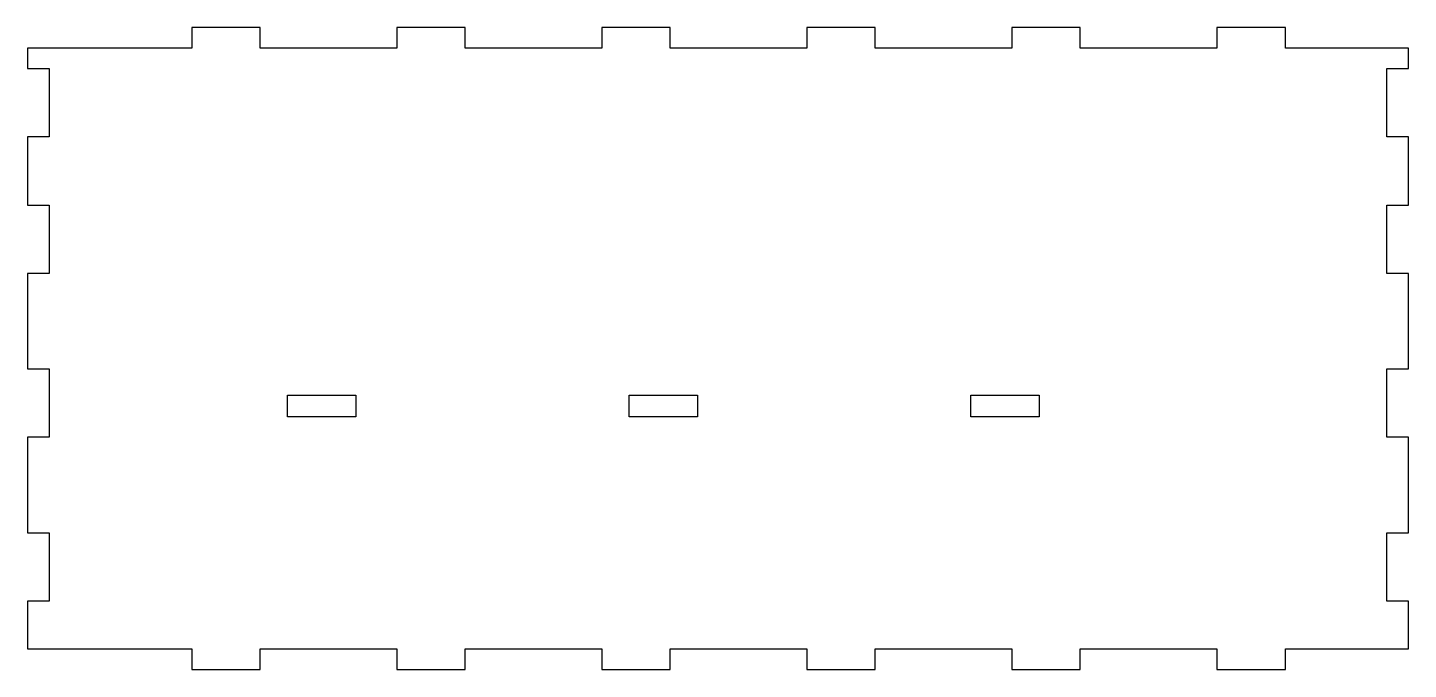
# Model space of a CAD drawing. Header units: metres. Extents: x -39 to 163, y 0 to 94.
import ezdxf

# ---------------------------------------------------------------- set-up
doc = ezdxf.new("R2010")
doc.units = ezdxf.units.M

msp = doc.modelspace()

# ---------------------------------------------------------------- linework, layer by layer
for p, q in [((-5, 94), (-15, 94)), ((-15, 94), (-15, 91)), ((-5, 91), (-5, 94)), ((25, 94), (15, 94)), ((15, 94), (15, 91)), ((25, 91), (25, 94)), ((55, 94), (45, 94)), ((45, 94), (45, 91)), ((55, 91), (55, 94)), ((85, 94), (75, 94)), ((75, 94), (75, 91)), ((85, 91), (85, 94)), ((115, 94), (105, 94)), ((105, 94), (105, 91)), ((115, 91), (115, 94)), ((145, 94), (135, 94)), ((135, 94), (135, 91)), ((145, 91), (145, 94)), ((-15, 91), (-39, 91)), ((-39, 91), (-39, 88)), ((15, 91), (-5, 91)), ((45, 91), (25, 91)), ((75, 91), (55, 91)), ((105, 91), (85, 91)), ((135, 91), (115, 91)), ((163, 91), (145, 91)), ((163, 88), (163, 91)), ((-39, 88), (-35.85, 88)), ((-35.85, 88), (-35.85, 78)), ((159.85, 78), (159.85, 88)), ((159.85, 88), (163, 88)), ((-35.85, 78), (-39, 78)), ((-39, 78), (-39, 68)), ((163, 78), (159.85, 78)), ((163, 68), (163, 78)), ((-39, 68), (-35.85, 68)), ((-35.85, 68), (-35.85, 58)), ((159.85, 58), (159.85, 68)), ((159.85, 68), (163, 68)), ((-35.85, 58), (-39, 58)), ((-39, 58), (-39, 44)), ((163, 58), (159.85, 58)), ((163, 44), (163, 58)), ((-39, 44), (-35.85, 44)), ((-35.85, 44), (-35.85, 34)), ((159.85, 34), (159.85, 44)), ((159.85, 44), (163, 44)), ((-1, 37), (-1, 40.15)), ((-1, 40.15), (9, 40.15)), ((9, 40.15), (9, 37)), ((49, 37), (49, 40.15)), ((49, 40.15), (59, 40.15)), ((59, 40.15), (59, 37)), ((99, 37), (99, 40.15)), ((99, 40.15), (109, 40.15)), ((109, 40.15), (109, 37)), ((9, 37), (-1, 37)), ((59, 37), (49, 37)), ((109, 37), (99, 37)), ((-35.85, 34), (-39, 34)), ((-39, 34), (-39, 20)), ((163, 34), (159.85, 34)), ((163, 20), (163, 34)), ((-39, 20), (-35.85, 20)), ((-35.85, 20), (-35.85, 10)), ((159.85, 10), (159.85, 20)), ((159.85, 20), (163, 20)), ((-35.85, 10), (-39, 10)), ((-39, 10), (-39, 3)), ((163, 10), (159.85, 10)), ((163, 3), (163, 10)), ((-39, 3), (-15, 3)), ((-15, 3), (-15, 0)), ((-5, 3), (15, 3)), ((-5, 0), (-5, 3)), ((15, 3), (15, 0)), ((25, 0), (25, 3)), ((25, 3), (45, 3)), ((45, 3), (45, 0)), ((55, 0), (55, 3)), ((55, 3), (75, 3)), ((75, 3), (75, 0)), ((85, 0), (85, 3)), ((85, 3), (105, 3)), ((105, 3), (105, 0)), ((115, 0), (115, 3)), ((115, 3), (135, 3)), ((135, 3), (135, 0)), ((145, 0), (145, 3)), ((145, 3), (163, 3)), ((-15, 0), (-5, 0)), ((15, 0), (25, 0)), ((45, 0), (55, 0)), ((75, 0), (85, 0)), ((105, 0), (115, 0)), ((135, 0), (145, 0))]:
    msp.add_line(p, q)

doc.saveas('drawing.dxf')
